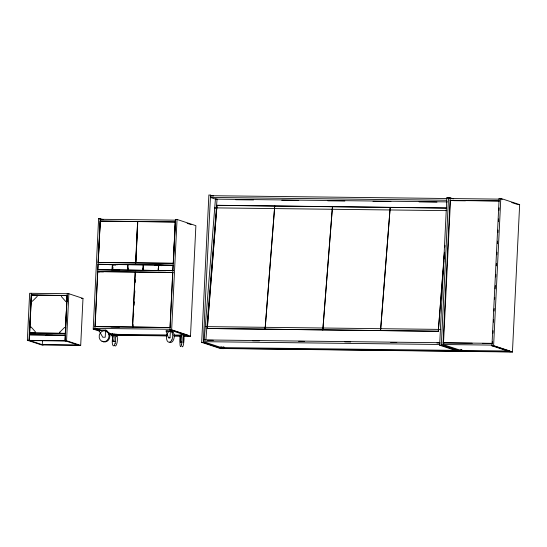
<?xml version="1.0" encoding="UTF-8"?>
<svg xmlns="http://www.w3.org/2000/svg" width="547" height="547" viewBox="0 0 547 547"><rect width="100%" height="100%" fill="white"/><g stroke="black" fill="none" stroke-linecap="round" stroke-linejoin="round"><path stroke-width="0.82" d="M27.35 340.268L29.005 340.289L43.138 344.945L41.483 344.925L27.35 340.268L29.647 293.274L68.86 293.739L82.994 298.395L80.696 345.389L79.041 345.376L64.908 340.719L67.206 293.718M29.005 340.289L31.302 293.295M29.654 332.986L31.35 295.148L67.37 295.551L67.076 301.636L65.852 301.623L61.558 296.775L61.62 295.483M31.473 295.127L29.613 333.089L35.364 333.157L35.425 331.872L31.131 327.024L29.907 327.01M37.223 295.195L37.155 296.481L32.389 301.219L31.172 301.206M42.481 340.719L42.29 344.665L78.194 345.095M65.387 333.41L67.076 295.578L65.387 333.41L29.36 333.007M65.161 340.802L65.428 335.27L29.524 334.839L29.258 340.371L66.563 340.733L80.696 345.389M66.563 340.733L68.86 293.739M99.492 331.174L93.209 329.103L98.617 218.52L103.417 219.573M99.575 330.675L94.863 329.123L100.272 218.54M100.238 221.118L98.214 262.403L100.238 221.118L175.334 222.061L173.317 263.346L98.125 262.498M105.571 330.101L105.222 337.232L102.754 337.239L98.747 330.128L105.571 330.101L106.843 330.409L106.768 331.995M115.574 265.145L112.333 264.604L112.067 270.136L119.731 270.136M112.21 269.856L112.477 264.509L98.125 264.338L97.858 269.685L112.812 270.054L112.962 266.998M112.983 270.054L112.388 269.856L112.648 264.516L127.827 264.693L127.567 270.04L128.34 270.239M112.135 333.608L112.053 335.311L108.915 334.279M112.86 335.051L112.942 333.349M114.268 334.114L111.93 334.743L113.072 341.472L113.92 341.246L114.268 334.114L116.914 334.333L116.798 336.706M127.417 270.321L127.615 266.368M128.162 270.232L128.278 267.941M135.601 262.847L137.618 221.562L135.929 262.902L98.214 262.403M135.759 262.902L137.796 221.569M133.058 327.181L133.188 324.651M133.598 316.2L133.721 313.663M134.138 305.212L134.302 301.835M134.712 293.383L134.835 290.854M135.253 282.402L135.376 279.866M142.774 270.498L142.89 268.133M142.924 270.218L143.184 264.878L128.005 264.693L127.745 270.04L143.69 270.416M143.519 270.416L143.594 268.892M158.247 268.317L158.131 270.683L165.803 270.683M158.274 270.403L158.541 265.056L143.355 264.878L143.095 270.225L158.876 270.601M159.047 270.601L158.452 270.403L158.712 265.063L173.659 265.432M170.021 327.434L172.708 272.509L135.328 272.064L132.641 326.99L170.616 327.632M173.399 270.772L172.804 270.574L173.064 265.233M173.317 263.346L175.334 222.061M169.98 330.019L175.389 219.436L177.05 219.456L195.888 225.658L190.479 336.241L188.824 336.227L169.98 330.019L171.642 330.032L190.479 336.241M170.39 330.518L170.042 337.649L168.483 337.807L166.069 330.956L172.688 330.791L172.613 332.378M171.642 330.032L177.05 219.456M181.166 334.873L179.724 335.564L180.291 342.251L180.818 342.005L181.166 334.873L183.895 335.058L183.546 342.19M223.908 346.921L223.826 348.63L220.516 348.589L201.672 342.381L208.886 194.937L213.679 195.99M222.253 346.901L222.171 348.61L203.327 342.401L210.54 194.958M220.516 348.589L220.598 346.88M221.405 346.627L221.323 348.33L457.648 351.14M223.655 346.839L223.826 348.63M461.894 349.759L461.812 351.461L458.495 351.42L439.658 345.212L446.865 197.768L450.181 197.809L453.319 198.841M461.812 351.461L442.967 345.253L450.181 197.809M444.109 343.099L443.514 342.901L450.482 200.434L499.452 201.022M460.239 349.738L460.157 351.441L441.313 345.232L448.526 197.788L450.092 198.308M461.046 349.478L460.964 351.181L509.934 351.762M461.641 349.677L461.559 351.379L510.529 351.96M491.944 345.834L499.151 198.39L500.806 198.411L519.65 204.619L512.436 352.063L510.782 352.042L491.944 345.834L493.599 345.854L512.436 352.063M492.573 341.779L492.485 343.489L482.358 343.366M492.991 333.253L493.114 330.689M493.531 322.162L493.654 319.598M494.071 311.072L494.201 308.508M494.659 299.127L494.741 297.418M495.158 288.891L495.322 285.479M495.739 276.946L495.869 274.389M496.286 265.856L496.409 263.298M496.826 254.765L496.949 252.208M497.367 243.675L497.496 241.118M497.914 232.584L498.037 230.027M498.454 221.494L498.577 218.937M498.994 210.404L499.124 207.846M493.599 345.854L500.806 198.411M204.209 340.159L215.422 199.094L217.077 199.115L205.863 340.179M443.891 260.796L438.284 331.318L207.204 328.473L216.995 205.275L446.229 208.004M207.354 328.569L216.995 205.275M438.284 331.318L444.41 252.208M444.814 247.107L444.95 245.405M444.027 259.093L444.431 253.993M115.355 334.75L116.914 334.333M171.245 330.935L172.688 330.791M101.728 330.429L98.747 330.128M105.14 330.415L106.843 330.409M446.831 198.506L210.506 195.696L212.065 196.209M450.14 198.547L499.117 199.129M446.749 200.257L210.417 197.446L216.674 199.505M450.058 200.298L499.028 200.879M453.613 200.667L465.435 200.804M447.487 201.898L215.429 199.135L216.017 199.484M235.634 199.717L253.555 199.935M281.705 200.27L298.771 200.469M327.783 200.817L344.842 201.016M372.999 201.358L390.914 201.57M419.07 201.905L436.985 202.117M517.995 204.599L519.65 204.619M217.152 205.364L446.379 208.092M446.796 210.636L214.732 207.874L215.32 208.222M100.238 219.279L175.355 220.167M100.156 221.029L175.272 221.925M135.772 262.854L173.16 263.298M98.043 264.249L173.153 265.138M108.853 264.659L113.072 264.707M117.461 264.762L112.477 264.509M154.917 265.206L159.136 265.254M163.532 265.309L158.541 265.056M112.388 269.856L127.567 270.04M158.452 270.403L172.804 270.574M97.769 269.774L172.886 270.669M172.797 272.42L97.681 271.524L99.246 272.044M98.364 271.818L103.458 271.88M140.169 272.317L148.668 272.413M67.124 295.469L31.22 295.045L32.786 295.558M67.233 295.626L31.35 295.148M32.068 295.318L36.998 295.38M81.339 298.375L82.994 298.395M205.296 326.607L440.766 329.41M94.987 326.634L170.103 327.53M110.973 326.921L119.465 327.024M157.023 327.468L165.522 327.571M207.204 328.473L438.126 331.222M170.021 329.28L94.904 328.385L101.94 330.703M93.209 329.103L94.863 329.123M29.504 332.932L65.23 333.355M63.65 333.684L65.291 333.704M167.526 334.962L112.894 334.313L108.203 332.767M173.502 335.037L181.187 335.126M183.744 335.154L188.011 335.208L170.801 329.533M117.126 335.099L167.491 335.701M174.322 335.783L180.291 335.851M183.71 335.892L187.977 335.947M116.873 335.29L166.377 335.879M174.062 335.967L180.038 336.043M183.45 336.077L188.571 336.138M29.278 334.757L65.182 335.188M45.989 335.229L52.669 335.304M203.45 339.913L439.781 342.723M443.091 342.764L492.061 343.345M443.514 342.901L472.225 343.243M207.388 340.234L213.357 340.309M252.605 340.774L259.428 340.856M298.676 341.321L304.645 341.396M344.747 341.868L350.716 341.943M390.818 342.422L396.794 342.49M436.889 342.969L440.301 343.01M439.692 344.473L203.361 341.663L221.357 347.591L457.689 350.401L441.258 344.993M491.979 345.095L443.002 344.514L460.998 350.442L509.968 351.03M201.672 342.381L203.327 342.401M439.658 345.212L442.967 345.253M29.853 340.569L65.756 340.993M42.885 344.863L78.789 345.287M221.918 348.528L458.249 351.338M180.818 342.005L182.178 342.094M180.291 342.251L181.659 342.347M111.93 334.743L113.256 334.853M113.92 341.246L115.246 341.355M113.072 341.472L114.398 341.581M166.069 330.956L168.367 331.222M168.483 337.807L170.008 337.984M499.151 198.39L502.296 199.429M511.712 202.534L517.209 204.339M446.865 197.768L448.437 198.287M450.482 200.434L451.077 200.633M187.17 223.313L191.094 224.605M492.758 345.355L509.189 350.771M98.617 218.52L100.19 219.039M161.638 265.698L158.398 265.151L159.977 265.678M172.708 272.509L173.303 272.707M112.333 264.604L113.92 265.124M108.997 333.779L112.921 335.072M183.115 335.721A5.566 1.012 -86.1 0 1 183.813 341.937A5.566 1.012 -86.1 0 1 182.165 346.49M115.362 335.482A5.566 1.662 -85.4 0 1 117.352 340.644A5.566 1.662 -85.4 0 1 114.562 345.403M105.92 330.969A5.566 4.909 -76.3 0 1 109.482 338.361A5.566 4.909 -76.3 0 1 102.05 341.109M171.402 331.386A5.566 3.097 -83.3 0 1 174.165 337.588A5.566 3.097 -83.3 0 1 169.782 342.203M59.828 332.159L59.767 333.451L65.517 333.52L65.811 327.434L64.594 327.421L59.828 332.159M97.769 271.62L95.082 326.545L132.463 326.99L135.15 272.064L97.769 271.62M274.731 205.959L265.09 329.253L274.731 205.959M332.46 206.65L322.819 329.944L332.46 206.65M390.189 207.334L380.555 330.627L390.189 207.334M181.679 344.152A5.566 1.012 -86.1 0 0 181.447 335.584A5.566 1.012 -86.1 0 0 179.956 343.646A5.566 1.012 -86.1 0 0 181.679 344.152M115.102 343.42A5.566 1.662 -85.4 0 0 114.446 334.826A5.566 1.662 -85.4 0 0 112.265 342.839A5.566 1.662 -85.4 0 0 115.102 343.42M107.308 340.227A5.566 4.909 -76.3 0 0 105.749 330.928A5.566 4.909 -76.3 0 0 99.233 337.561A5.566 4.909 -76.3 0 0 107.308 340.227M171.895 339.906A5.566 3.097 -83.3 0 0 170.308 331.215A5.566 3.097 -83.3 0 0 166.589 339.085A5.566 3.097 -83.3 0 0 171.895 339.906"/></g></svg>
